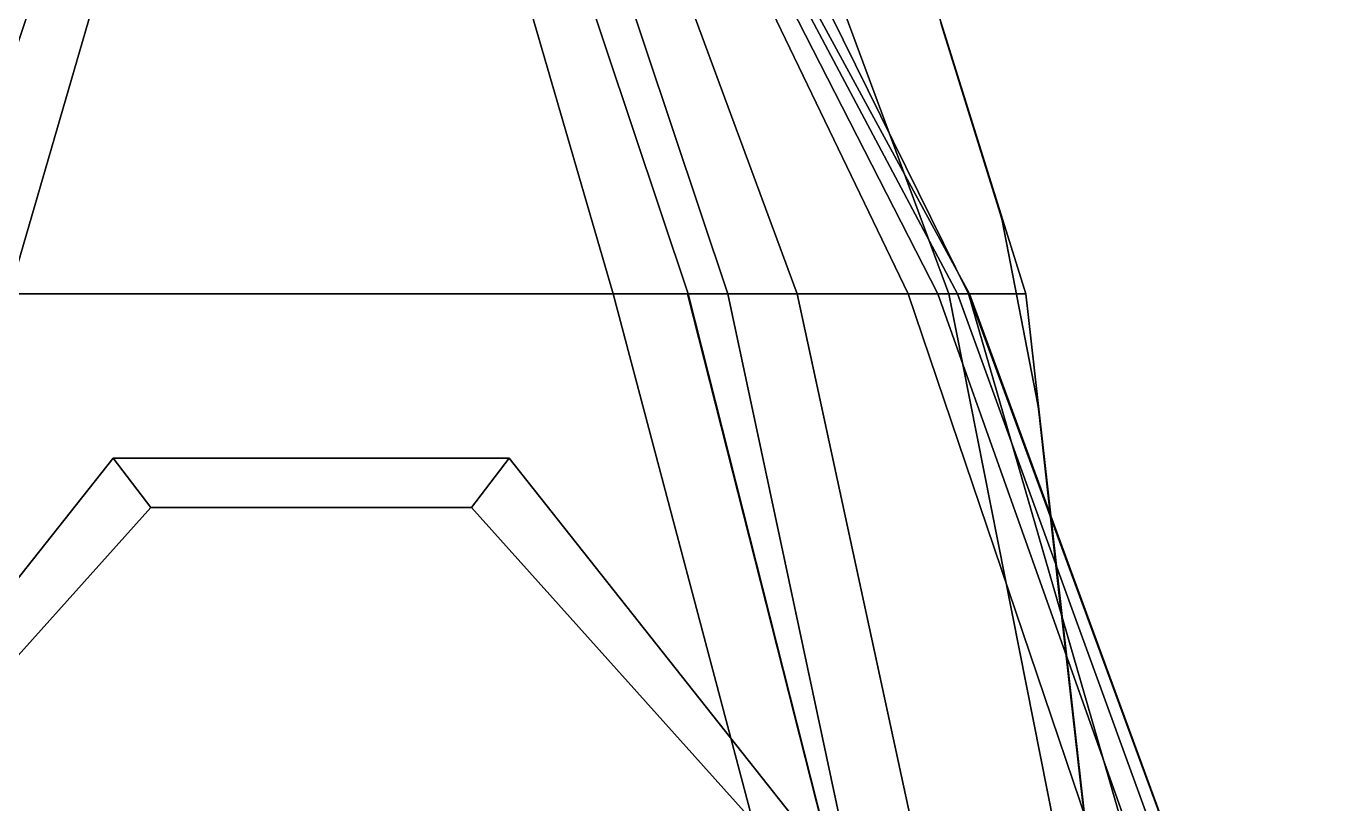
# Model space of a CAD drawing. Header units: millimetres. Extents: x -14 to 14, y -57 to 127.
# Drawn here: x -2.88 to 10.33, y 37.56 to 45.42 of the extents above; entities that cross this region are included whole.
import ezdxf

# ---------------------------------------------------------------- set-up
doc = ezdxf.new("R2010")
doc.units = ezdxf.units.MM
doc.layers.add('railings', color=6, linetype='Continuous')

msp = doc.modelspace()

# ---------------------------------------------------------------- linework, layer by layer
for points in [[(4.090000000000009, 52.73, 5.290000000000006), (-4.089999999999996, 52.73, 5.290000000000006), (-7.219999999999994, 42.71000000000001, 4.820000000000007), (7.220000000000001, 42.71000000000001, 4.820000000000007)], [(-4.089999999999996, 52.73, 5.290000000000006), (-2.730000000000011, 52.73, 2.590000000000003), (-6.439999999999992, 42.71000000000001, 1.980000000000004), (-7.219999999999994, 42.71000000000001, 4.820000000000007)], [(-1.210000000000002, 52.73, -1.510000000000005), (-1.210000000000001, 52.73, -1.510000000000005), (-6.529999999999996, 42.71000000000001, -2.649999999999991), (-6.65, 42.71000000000001, -2.349999999999994)], [(-1.699999999999981, 52.73), (-1.210000000000002, 52.73, -1.510000000000005), (-6.65, 42.71000000000001, -2.349999999999994), (-6.639999999999981, 42.71000000000001)], [(-2.730000000000011, 52.73, 2.590000000000003), (-1.699999999999981, 52.73), (-6.639999999999981, 42.71000000000001), (-6.439999999999992, 42.71000000000001, 1.980000000000004)], [(-1.210000000000002, 52.73, -1.510000000000005), (-1.210000000000001, 52.73, -1.510000000000005), (-6.329999999999979, 42.71000000000001, -2.849999999999994), (-6.529999999999996, 42.71000000000001, -2.649999999999991)], [(-1.210000000000002, 52.73, -1.510000000000005), (-1.210000000000001, 52.73, -1.510000000000005), (-6.029999999999996, 42.71000000000001, -2.959999999999994), (-6.329999999999979, 42.71000000000001, -2.849999999999994)], [(-1.210000000000002, 52.73, -1.510000000000005), (-1.210000000000001, 52.73, -1.510000000000005), (-4.909999999999991, 42.71000000000001, -2.959999999999994), (-6.029999999999996, 42.71000000000001, -2.959999999999994)], [(-1.210000000000001, 52.73, -1.510000000000005), (-0.8600000000000063, 52.73, -2.649999999999991), (-4.210000000000003, 42.71000000000001, -3.739999999999995), (-4.909999999999991, 42.71000000000001, -2.959999999999994)], [(-0.8600000000000063, 52.73, -2.649999999999991), (-0.4600000000000006, 52.73, -3.899999999999991), (-3.809999999999997, 42.71000000000001, -4.030000000000001), (-4.210000000000003, 42.71000000000001, -3.739999999999995)], [(-0.4600000000000006, 52.73, -3.899999999999991), (-0.139999999999979, 52.73, -4.349999999999994), (-3.050000000000006, 42.71000000000001, -4.349999999999994), (-3.809999999999997, 42.71000000000001, -4.030000000000001)], [(-0.139999999999979, 52.73, -4.349999999999994), (0.1399999999999917, 52.73, -4.349999999999994), (3.050000000000013, 42.71000000000001, -4.349999999999994), (-3.050000000000006, 42.71000000000001, -4.349999999999994)], [(3.810000000000004, 42.71000000000001, -4.030000000000001), (3.050000000000014, 42.71000000000001, -4.349999999999994), (0.1399999999999919, 52.73, -4.349999999999994), (0.4600000000000135, 52.73, -3.899999999999991)], [(4.21000000000001, 42.71000000000001, -3.739999999999995), (3.810000000000004, 42.71000000000001, -4.030000000000001), (0.4600000000000135, 52.73, -3.899999999999991), (0.8600000000000192, 52.73, -2.649999999999991)], [(4.909999999999998, 42.71000000000001, -2.959999999999994), (4.21000000000001, 42.71000000000001, -3.739999999999995), (0.8600000000000192, 52.73, -2.649999999999991), (1.210000000000014, 52.73, -1.510000000000005)], [(6.030000000000003, 42.71000000000001, -2.959999999999994), (4.909999999999998, 42.71000000000001, -2.959999999999994), (1.210000000000014, 52.73, -1.510000000000005)], [(6.650000000000007, 42.71000000000001, -2.349999999999994), (6.530000000000003, 42.71000000000001, -2.649999999999991), (1.210000000000014, 52.73, -1.510000000000005), (1.210000000000008, 52.73000000000002, -1.509999999999991)], [(6.329999999999986, 42.71000000000001, -2.849999999999994), (6.030000000000003, 42.71000000000001, -2.959999999999994), (1.210000000000014, 52.73, -1.510000000000005), (1.210000000000016, 52.73, -1.509999999999991)], [(6.530000000000003, 42.71000000000001, -2.649999999999991), (6.329999999999986, 42.71000000000001, -2.849999999999994), (1.210000000000014, 52.73, -1.510000000000005), (1.210000000000015, 52.73, -1.510000000000005)], [(6.639999999999988, 42.71000000000001), (6.650000000000007, 42.71000000000001, -2.349999999999994), (1.210000000000014, 52.73, -1.510000000000005), (1.699999999999994, 52.73)], [(6.44, 42.71000000000001, 1.980000000000004), (6.639999999999988, 42.71000000000001), (1.699999999999994, 52.73), (2.730000000000024, 52.73, 2.590000000000003)], [(7.220000000000001, 42.71000000000001, 4.820000000000007), (6.44, 42.71000000000001, 1.980000000000004), (2.730000000000024, 52.73, 2.590000000000003), (4.090000000000009, 52.73, 5.290000000000006)], [(7.220000000000001, 42.71000000000001, 4.820000000000007), (-7.219999999999994, 42.71000000000001, 4.820000000000007), (-8.34999999999999, 32.66000000000001, 4.519999999999996), (8.350000000000001, 32.66000000000001, 4.519999999999996)], [(-3.050000000000006, 42.71000000000001, -4.349999999999994), (3.050000000000013, 42.71000000000001, -4.349999999999994), (5.710000000000016, 32.66000000000001, -4.349999999999994), (-5.710000000000004, 32.66000000000001, -4.349999999999994)], [(6.350000000000002, 32.66000000000001, -4.089999999999989), (5.710000000000016, 32.66000000000001, -4.349999999999994), (3.050000000000014, 42.71000000000001, -4.349999999999994), (3.810000000000004, 42.71000000000001, -4.030000000000001)], [(6.350000000000002, 32.66000000000001, -4.089999999999989), (6.350000000000002, 32.66000000000001, -4.089999999999989), (3.800000000000013, 42.71000000000001, -4.030000000000001), (4.21000000000001, 42.71000000000001, -3.739999999999995)], [(7.08000000000002, 32.66000000000001, -3.519999999999996), (6.350000000000002, 32.66000000000001, -4.089999999999989), (4.21000000000001, 42.71000000000001, -3.739999999999995), (4.909999999999998, 42.71000000000001, -2.959999999999994)], [(9.430000000000014, 32.66000000000001, -3.519999999999996), (7.08000000000002, 32.66000000000001, -3.519999999999996), (4.909999999999998, 42.71000000000001, -2.959999999999994), (6.030000000000003, 42.71000000000001, -2.959999999999994)], [(9.900000000000013, 32.66000000000001, -3.299999999999997), (9.430000000000014, 32.66000000000001, -3.519999999999996), (6.030000000000003, 42.71000000000001, -2.959999999999994), (6.329999999999986, 42.71000000000001, -2.849999999999994)], [(10.18000000000001, 32.66000000000001, -2.989999999999995), (9.900000000000013, 32.66000000000001, -3.299999999999997), (6.329999999999986, 42.71000000000001, -2.849999999999994), (6.530000000000003, 42.71000000000001, -2.649999999999991)], [(8.350000000000001, 32.66000000000001, 4.519999999999996), (8.430000000000014, 32.66000000000001, 1.980000000000004), (6.44, 42.71000000000001, 1.980000000000004), (7.220000000000001, 42.71000000000001, 4.820000000000007)], [(8.430000000000014, 32.66000000000001, 1.980000000000004), (9.54999999999999, 32.66000000000001), (6.639999999999988, 42.71000000000001), (6.44, 42.71000000000001, 1.980000000000004)], [(10.33000000000002, 32.66000000000001, -2.539999999999992), (10.18000000000001, 32.66000000000001, -2.989999999999995), (6.530000000000003, 42.71000000000001, -2.649999999999991), (6.650000000000007, 42.71000000000001, -2.349999999999994)], [(10.33000000000002, 32.66000000000001), (10.33000000000002, 32.66000000000001, -2.539999999999992), (6.650000000000007, 42.71000000000001, -2.349999999999994), (6.639999999999988, 42.71000000000001)], [(9.54999999999999, 32.66000000000001), (10.33000000000002, 32.66000000000001), (6.639999999999988, 42.71000000000001)], [(-1.619999999999995, 40.55000000000001, 4.75), (-1.999999999999995, 41.05000000000001, 5.93), (-8.209999999999997, 33.2, 4.8), (-8.299999999999997, 33.10000000000001, 4.53)], [(-8.299999999999997, 33.10000000000001, 4.53), (-8.209999999999997, 33.2, 4.8), (-1.999999999999995, 41.05000000000001, 5.93), (-1.619999999999995, 40.55000000000001, 4.75)], [(-1.619999999999995, 40.55000000000001, 4.75), (-1.999999999999995, 41.05000000000001, 5.93), (2.000000000000005, 41.05000000000001, 5.93), (1.620000000000005, 40.55000000000001, 4.75)], [(1.620000000000005, 40.55000000000001, 4.75), (2.000000000000005, 41.05000000000001, 5.93), (-1.999999999999995, 41.05000000000001, 5.93), (-1.619999999999995, 40.55000000000001, 4.75)], [(8.300000000000004, 33.10000000000001, 4.53), (8.210000000000004, 33.2, 4.8), (2.000000000000005, 41.05000000000001, 5.93), (1.620000000000005, 40.55000000000001, 4.75)], [(1.620000000000005, 40.55000000000001, 4.75), (2.000000000000005, 41.05000000000001, 5.93), (8.210000000000004, 33.2, 4.8), (8.300000000000004, 33.10000000000001, 4.53)]]:
    msp.add_3dface(points)
at = {"layer": 'railings'}
for points in [[(6.360000000000005, 45.45000000000002, 4.94), (6.380000000000008, 45.38000000000001, 4.94), (6.380000000000008, 45.38000000000001, 5.870000000000003), (6.360000000000005, 45.45, 5.870000000000003)], [(6.360000000000005, 45.45, 5.870000000000003), (6.380000000000008, 45.38000000000001, 5.870000000000003), (6.380000000000008, 45.38000000000001, 4.94), (6.360000000000005, 45.45000000000002, 4.94)], [(6.960000000000006, 43.52, 5.350000000000003), (6.960000000000006, 43.52, 5.280000000000003), (6.380000000000008, 45.38000000000001, 5.37), (6.380000000000008, 45.38000000000001, 5.44)], [(6.380000000000008, 45.38000000000001, 5.44), (6.380000000000008, 45.38000000000001, 5.37), (6.960000000000006, 43.52, 5.280000000000003), (6.960000000000006, 43.52, 5.350000000000003)], [(6.960000000000006, 43.52, 5.780000000000003), (6.960000000000006, 43.52, 5.710000000000003), (6.380000000000008, 45.38000000000001, 5.8), (6.380000000000008, 45.38000000000001, 5.870000000000003)], [(6.380000000000008, 45.38000000000001, 5.870000000000003), (6.380000000000008, 45.38000000000001, 5.8), (6.960000000000006, 43.52, 5.710000000000003), (6.960000000000006, 43.52, 5.780000000000003)], [(6.960000000000006, 43.52000000000001, 4.850000000000001), (6.980000000000002, 43.45, 4.850000000000001), (6.980000000000002, 43.45, 5.780000000000003), (6.960000000000006, 43.52, 5.780000000000003)], [(6.960000000000006, 43.52, 5.780000000000003), (6.980000000000002, 43.45, 5.780000000000003), (6.980000000000002, 43.45, 4.850000000000001), (6.960000000000006, 43.52000000000001, 4.850000000000001)], [(6.980000000000002, 43.45000000000002, 5.350000000000001), (6.980000000000002, 43.45000000000002, 5.28), (7.340000000000002, 41.59, 5.210000000000003), (7.340000000000002, 41.59, 5.280000000000003)], [(7.340000000000002, 41.59, 5.280000000000003), (7.340000000000002, 41.59, 5.210000000000003), (6.980000000000002, 43.45000000000002, 5.28), (6.980000000000002, 43.45000000000002, 5.350000000000001)], [(7.340000000000002, 41.59, 5.710000000000003), (7.340000000000002, 41.59, 5.640000000000002), (6.980000000000002, 43.45000000000002, 5.71), (6.980000000000002, 43.45, 5.780000000000003)], [(6.980000000000002, 43.45, 5.780000000000003), (6.980000000000002, 43.45000000000002, 5.71), (7.340000000000002, 41.59, 5.640000000000002), (7.340000000000002, 41.59, 5.710000000000003)], [(7.340000000000002, 41.59000000000002, 4.78), (7.350000000000007, 41.52000000000001, 4.78), (7.350000000000007, 41.52000000000001, 5.71), (7.340000000000002, 41.59, 5.710000000000003)], [(7.340000000000002, 41.59, 5.710000000000003), (7.350000000000007, 41.52000000000001, 5.71), (7.350000000000007, 41.52000000000001, 4.78), (7.340000000000002, 41.59000000000002, 4.78)], [(7.350000000000007, 41.52000000000001, 5.28), (7.350000000000007, 41.52000000000001, 5.21), (7.570000000000005, 39.54000000000001, 5.150000000000002), (7.570000000000005, 39.54000000000001, 5.220000000000002)], [(7.570000000000005, 39.54000000000001, 5.220000000000002), (7.570000000000005, 39.54000000000001, 5.150000000000002), (7.350000000000007, 41.52000000000001, 5.21), (7.350000000000007, 41.52000000000001, 5.28)], [(7.570000000000005, 39.54000000000001, 5.650000000000002), (7.570000000000005, 39.54000000000001, 5.580000000000002), (7.350000000000007, 41.52000000000001, 5.64), (7.350000000000007, 41.52000000000001, 5.71)], [(7.350000000000007, 41.52000000000001, 5.71), (7.350000000000007, 41.52000000000001, 5.64), (7.570000000000005, 39.54000000000001, 5.580000000000002), (7.570000000000005, 39.54000000000001, 5.650000000000002)], [(7.570000000000005, 39.54000000000002, 4.72), (7.580000000000003, 39.47000000000001, 4.72), (7.580000000000003, 39.47000000000001, 5.650000000000002), (7.570000000000005, 39.54000000000001, 5.650000000000002)], [(7.570000000000005, 39.54000000000001, 5.650000000000002), (7.580000000000003, 39.47000000000001, 5.650000000000002), (7.580000000000003, 39.47000000000001, 4.72), (7.570000000000005, 39.54000000000002, 4.72)], [(7.790000000000004, 37.59, 5.160000000000003), (7.790000000000004, 37.59, 5.090000000000003), (7.580000000000003, 39.47000000000001, 5.15), (7.580000000000003, 39.47000000000001, 5.22)], [(7.580000000000003, 39.47000000000001, 5.22), (7.580000000000003, 39.47000000000001, 5.15), (7.790000000000004, 37.59, 5.090000000000003), (7.790000000000004, 37.59, 5.160000000000003)], [(7.580000000000003, 39.47000000000001, 5.650000000000002), (7.580000000000003, 39.47000000000001, 5.58), (7.790000000000004, 37.59, 5.520000000000002), (7.790000000000004, 37.59, 5.590000000000003)], [(7.790000000000004, 37.59, 5.590000000000003), (7.790000000000004, 37.59, 5.520000000000002), (7.580000000000003, 39.47000000000001, 5.58), (7.580000000000003, 39.47000000000001, 5.650000000000002)], [(7.790000000000004, 37.59, 5.590000000000003), (7.800000000000002, 37.52000000000001, 5.590000000000003), (7.800000000000002, 37.52000000000001, 4.66), (7.790000000000004, 37.59000000000002, 4.66)], [(7.790000000000004, 37.59000000000002, 4.66), (7.800000000000002, 37.52000000000001, 4.66), (7.800000000000002, 37.52000000000001, 5.590000000000003), (7.790000000000004, 37.59, 5.590000000000003)]]:
    msp.add_3dface(points, dxfattribs=at)

doc.saveas('drawing.dxf')
